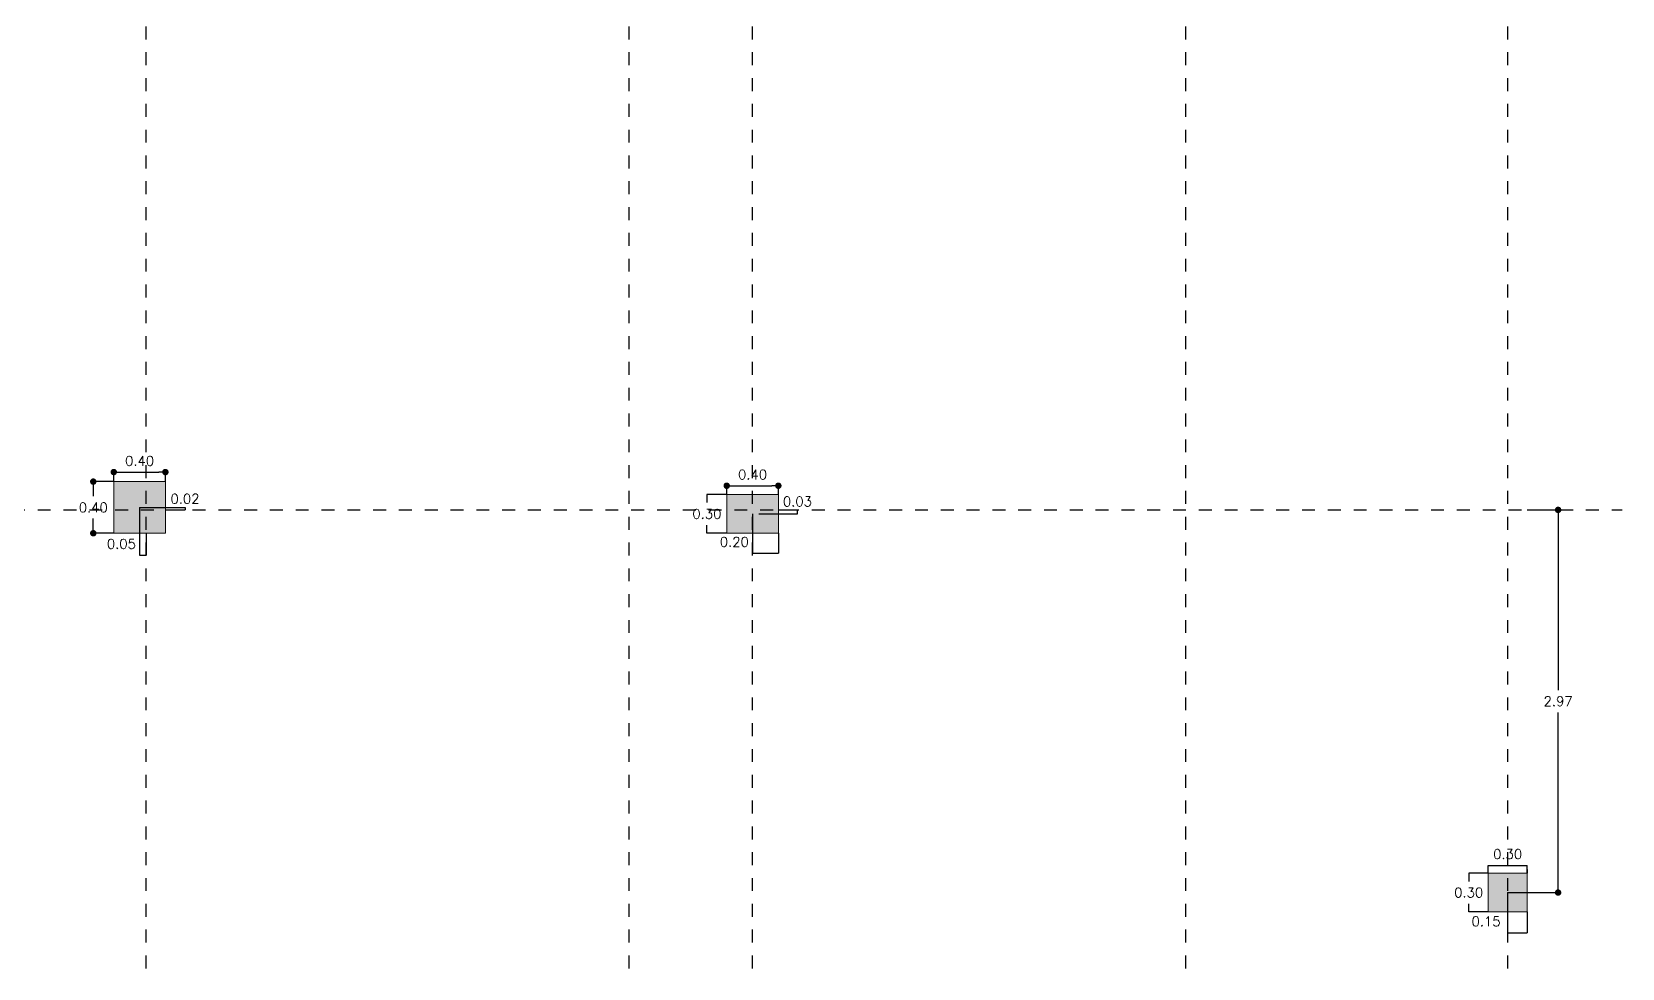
# Model space of a CAD drawing. Header units: millimetres. Extents: x -103 to 209, y -46 to 105.
# Drawn here: x 33.92 to 46.25, y 21.63 to 28.89 of the extents above; entities that cross this region are included whole.
import ezdxf

# ---------------------------------------------------------------- set-up
doc = ezdxf.new("R2010")
doc.units = ezdxf.units.MM
doc.header["$LTSCALE"] = 0.01
doc.header["$PDMODE"] = 3
doc.linetypes.add('DASHDOT', pattern=[1, 0.5, -0.25, 0, -0.25])
doc.layers.add('FC_COLUMNAS', color=5, linetype='Continuous', lineweight=15)
for name, color, linetype in [('FC_COTAS', 1, 'Continuous'), ('FC_COTAS @ 50', 1, 'Continuous'), ('FC_EJES', 1, 'DASHDOT'), ('FC_HATCH COLUMNAS', 253, 'Continuous'), ('FC_REVISION', 32, 'Continuous')]:
    doc.layers.add(name, color=color, linetype=linetype)
doc.styles.add('FC_TEXT1', font='romans.shx')
doc.dimstyles.new('FC_COTAS', dxfattribs={"dimtxt": 0.0015, "dimasz": 0.001, "dimexe": 0, "dimexo": 0, "dimgap": 0.001, "dimtad": 1, "dimtih": 1, "dimtoh": 1, "dimzin": 0, "dimdsep": 46, "dimtxsty": 'FC_TEXT1', "dimblk": 'DOT', "dimcen": 0.09, "dimclrd": 256, "dimclre": 256, "dimclrt": 256, "dimadec": 0, "dimazin": 0, "dimtfac": 1, "dimtix": 1, "dimtmove": 2, "dimatfit": 3, "dimfxl": 1.002, "dimtolj": 1, "dimtzin": 0, "dimlwd": -1, "dimarcsym": 0})

# ---------------------------------------------------------------- blocks, each defined once
blk = doc.blocks.new('FC_B_ColumnasE6')
at = {"layer": 'FC_HATCH COLUMNAS'}
h = blk.add_hatch(color=256, dxfattribs=at)
h.dxf.hatch_style = 1
h.paths.add_polyline_path([(34.557, 60.402), (34.957, 60.402), (34.957, 60.002), (34.557, 60.002)])
h = blk.add_hatch(color=256, dxfattribs=at)
h.dxf.hatch_style = 1
h.paths.add_polyline_path([(39.708, 60.002), (39.308, 60.002), (39.308, 60.302), (39.708, 60.302)])
h = blk.add_hatch(color=256, dxfattribs=at)
h.dxf.hatch_style = 1
h.paths.add_polyline_path([(45.511, 57.067), (45.211, 57.067), (45.211, 57.367), (45.511, 57.367)])
at = {"layer": 'FC_COLUMNAS'}
for points in [[(34.557, 60.402), (34.957, 60.402), (34.957, 60.002), (34.557, 60.002)], [(39.708, 60.002), (39.308, 60.002), (39.308, 60.302), (39.708, 60.302)], [(45.511, 57.067), (45.211, 57.067), (45.211, 57.367), (45.511, 57.367)]]:
    blk.add_lwpolyline(points, close=True, dxfattribs=at)
blk = doc.blocks.new('_Dot')
at = {"color": 0, "linetype": 'ByBlock', "lineweight": -2}
blk.add_line((-0.5, 0), (-1, 0), dxfattribs=at)
at = {"color": 0, "linetype": 'ByBlock', "const_width": 0.5}
blk.add_lwpolyline([(-0.25, 0, 1), (0.25, 0, 1)], format="xyb", close=True, dxfattribs=at)
blk = doc.blocks.new('*D50')
at = {"layer": 'Defpoints', "color": 0, "ltscale": 0.6, "transparency": 16777216}
for p in [(34.557, 25.402), (34.957, 25.476), (34.957, 25.402)]:
    blk.add_point(p, dxfattribs=at)
at = {"layer": 'FC_COTAS', "lineweight": -2, "ltscale": 0.6, "transparency": 16777216}
for p, q in [((34.557, 25.402), (34.557, 25.476)), ((34.957, 25.402), (34.957, 25.476))]:
    blk.add_line(p, q, dxfattribs=at)
at = {"layer": 'FC_COTAS', "ltscale": 0.6, "transparency": 16777216}
blk.add_line((34.607, 25.476), (34.907, 25.476), dxfattribs=at)
at = {"layer": 'FC_COTAS', "ltscale": 0.6, "transparency": 16777216, "xscale": 0.05, "yscale": 0.05, "zscale": 0.05, "rotation": 180}
blk.add_blockref('_Dot', (34.557, 25.476), dxfattribs=at)
at = {"layer": 'FC_COTAS', "ltscale": 0.6, "transparency": 16777216, "xscale": 0.05, "yscale": 0.05, "zscale": 0.05}
blk.add_blockref('_Dot', (34.957, 25.476), dxfattribs=at)
at = {"layer": 'FC_COTAS', "ltscale": 0.6, "transparency": 16777216, "insert": (34.757, 25.563), "char_height": 0.075, "attachment_point": 5, "style": 'FC_TEXT1'}
blk.add_mtext('\\A1;0.40', dxfattribs=at)
blk = doc.blocks.new('*D51')
at = {"layer": 'Defpoints', "color": 0, "ltscale": 0.6, "transparency": 16777216}
for p in [(34.557, 25.402), (34.398, 25.002), (34.557, 25.002)]:
    blk.add_point(p, dxfattribs=at)
at = {"layer": 'FC_COTAS', "lineweight": -2, "ltscale": 0.6, "transparency": 16777216}
for p, q in [((34.557, 25.402), (34.398, 25.402)), ((34.557, 25.002), (34.398, 25.002))]:
    blk.add_line(p, q, dxfattribs=at)
at = {"layer": 'FC_COTAS', "ltscale": 0.6, "transparency": 16777216}
for p, q in [((34.398, 25.352), (34.398, 25.29)), ((34.398, 25.052), (34.398, 25.115))]:
    blk.add_line(p, q, dxfattribs=at)
at = {"layer": 'FC_COTAS', "ltscale": 0.6, "transparency": 16777216, "xscale": 0.05, "yscale": 0.05, "zscale": 0.05}
for p, rotation in [((34.398, 25.402), 90), ((34.398, 25.002), 270)]:
    blk.add_blockref('_Dot', p, dxfattribs=dict(at, rotation=rotation))
at = {"layer": 'FC_COTAS', "ltscale": 0.6, "transparency": 16777216, "insert": (34.398, 25.202), "char_height": 0.075, "attachment_point": 5, "style": 'FC_TEXT1'}
blk.add_mtext('\\A1;0.40', dxfattribs=at)
blk = doc.blocks.new('*D52')
at = {"layer": 'Defpoints', "color": 0, "ltscale": 0.6, "transparency": 16777216}
for p in [(34.757, 25.202), (34.807, 25.002), (34.807, 24.831)]:
    blk.add_point(p, dxfattribs=at)
at = {"layer": 'FC_COTAS', "lineweight": -2, "ltscale": 0.6, "transparency": 16777216}
for p, q in [((34.757, 25.202), (34.757, 24.831)), ((34.807, 25.002), (34.807, 24.831))]:
    blk.add_line(p, q, dxfattribs=at)
at = {"layer": 'FC_COTAS', "ltscale": 0.6, "transparency": 16777216}
blk.add_line((34.757, 24.831), (34.807, 24.831), dxfattribs=at)
at = {"layer": 'FC_COTAS', "ltscale": 0.6, "transparency": 16777216, "insert": (34.616, 24.919), "char_height": 0.075, "attachment_point": 5, "style": 'FC_TEXT1'}
blk.add_mtext('\\A1;0.05', dxfattribs=at)
blk = doc.blocks.new('*D53')
at = {"layer": 'Defpoints', "color": 0, "ltscale": 0.6, "transparency": 16777216}
for p in [(34.757, 25.202), (34.957, 25.183), (35.109, 25.183)]:
    blk.add_point(p, dxfattribs=at)
at = {"layer": 'FC_COTAS', "lineweight": -2, "ltscale": 0.6, "transparency": 16777216}
for p, q in [((34.757, 25.202), (35.109, 25.202)), ((34.957, 25.183), (35.109, 25.183))]:
    blk.add_line(p, q, dxfattribs=at)
at = {"layer": 'FC_COTAS', "ltscale": 0.6, "transparency": 16777216}
blk.add_line((35.109, 25.202), (35.109, 25.183), dxfattribs=at)
at = {"layer": 'FC_COTAS', "ltscale": 0.6, "transparency": 16777216, "insert": (35.109, 25.269), "char_height": 0.075, "attachment_point": 5, "style": 'FC_TEXT1'}
blk.add_mtext('\\A1;0.02', dxfattribs=at)
blk = doc.blocks.new('*D232')
at = {"layer": 'Defpoints', "color": 0, "ltscale": 0.6, "transparency": 16777216}
for p in [(39.308, 25.302), (39.708, 25.37), (39.708, 25.302)]:
    blk.add_point(p, dxfattribs=at)
at = {"layer": 'FC_COTAS', "lineweight": -2, "ltscale": 0.6, "transparency": 16777216}
for p, q in [((39.308, 25.302), (39.308, 25.37)), ((39.708, 25.302), (39.708, 25.37))]:
    blk.add_line(p, q, dxfattribs=at)
at = {"layer": 'FC_COTAS', "ltscale": 0.6, "transparency": 16777216}
blk.add_line((39.358, 25.37), (39.658, 25.37), dxfattribs=at)
at = {"layer": 'FC_COTAS', "ltscale": 0.6, "transparency": 16777216, "xscale": 0.05, "yscale": 0.05, "zscale": 0.05, "rotation": 180}
blk.add_blockref('_Dot', (39.308, 25.37), dxfattribs=at)
at = {"layer": 'FC_COTAS', "ltscale": 0.6, "transparency": 16777216, "xscale": 0.05, "yscale": 0.05, "zscale": 0.05}
blk.add_blockref('_Dot', (39.708, 25.37), dxfattribs=at)
at = {"layer": 'FC_COTAS', "ltscale": 0.6, "transparency": 16777216, "insert": (39.508, 25.457), "char_height": 0.075, "attachment_point": 5, "style": 'FC_TEXT1'}
blk.add_mtext('\\A1;0.40', dxfattribs=at)
blk = doc.blocks.new('*D233')
at = {"layer": 'Defpoints', "color": 0, "ltscale": 0.6, "transparency": 16777216}
for p in [(39.308, 25.302), (39.154, 25.002), (39.308, 25.002)]:
    blk.add_point(p, dxfattribs=at)
at = {"layer": 'FC_COTAS', "lineweight": -2, "ltscale": 0.6, "transparency": 16777216}
for p, q in [((39.308, 25.302), (39.154, 25.302)), ((39.308, 25.002), (39.154, 25.002))]:
    blk.add_line(p, q, dxfattribs=at)
at = {"layer": 'FC_COTAS', "ltscale": 0.6, "transparency": 16777216}
for p, q in [((39.154, 25.302), (39.154, 25.24)), ((39.154, 25.002), (39.154, 25.065))]:
    blk.add_line(p, q, dxfattribs=at)
at = {"layer": 'FC_COTAS', "ltscale": 0.6, "transparency": 16777216, "insert": (39.154, 25.152), "char_height": 0.075, "attachment_point": 5, "style": 'FC_TEXT1'}
blk.add_mtext('\\A1;0.30', dxfattribs=at)
blk = doc.blocks.new('*D234')
at = {"layer": 'Defpoints', "color": 0, "ltscale": 0.6, "transparency": 16777216}
for p in [(39.508, 25.152), (39.708, 25.002), (39.708, 24.847)]:
    blk.add_point(p, dxfattribs=at)
at = {"layer": 'FC_COTAS', "lineweight": -2, "ltscale": 0.6, "transparency": 16777216}
for p, q in [((39.508, 25.152), (39.508, 24.847)), ((39.708, 25.002), (39.708, 24.847))]:
    blk.add_line(p, q, dxfattribs=at)
at = {"layer": 'FC_COTAS', "ltscale": 0.6, "transparency": 16777216}
blk.add_line((39.508, 24.847), (39.708, 24.847), dxfattribs=at)
at = {"layer": 'FC_COTAS', "ltscale": 0.6, "transparency": 16777216, "insert": (39.367, 24.935), "char_height": 0.075, "attachment_point": 5, "style": 'FC_TEXT1'}
blk.add_mtext('\\A1;0.20', dxfattribs=at)
blk = doc.blocks.new('*D235')
at = {"layer": 'Defpoints', "color": 0, "ltscale": 0.6, "transparency": 16777216}
for p in [(39.558, 25.152), (39.708, 25.183), (39.856, 25.183)]:
    blk.add_point(p, dxfattribs=at)
at = {"layer": 'FC_COTAS', "lineweight": -2, "ltscale": 0.6, "transparency": 16777216}
for p, q in [((39.558, 25.152), (39.856, 25.152)), ((39.708, 25.183), (39.856, 25.183))]:
    blk.add_line(p, q, dxfattribs=at)
at = {"layer": 'FC_COTAS', "ltscale": 0.6, "transparency": 16777216}
blk.add_line((39.856, 25.152), (39.856, 25.183), dxfattribs=at)
at = {"layer": 'FC_COTAS', "ltscale": 0.6, "transparency": 16777216, "insert": (39.856, 25.248), "char_height": 0.075, "attachment_point": 5, "style": 'FC_TEXT1'}
blk.add_mtext('\\A1;0.03', dxfattribs=at)
blk = doc.blocks.new('*D248')
at = {"layer": 'Defpoints', "color": 0, "ltscale": 0.6, "transparency": 16777216}
for p in [(45.211, 22.367), (45.059, 22.067), (45.211, 22.067)]:
    blk.add_point(p, dxfattribs=at)
at = {"layer": 'FC_COTAS', "lineweight": -2, "ltscale": 0.6, "transparency": 16777216}
for p, q in [((45.211, 22.367), (45.059, 22.367)), ((45.211, 22.067), (45.059, 22.067))]:
    blk.add_line(p, q, dxfattribs=at)
at = {"layer": 'FC_COTAS', "ltscale": 0.6, "transparency": 16777216}
for p, q in [((45.059, 22.367), (45.059, 22.304)), ((45.059, 22.067), (45.059, 22.129))]:
    blk.add_line(p, q, dxfattribs=at)
at = {"layer": 'FC_COTAS', "ltscale": 0.6, "transparency": 16777216, "insert": (45.059, 22.217), "char_height": 0.075, "attachment_point": 5, "style": 'FC_TEXT1'}
blk.add_mtext('\\A1;0.30', dxfattribs=at)
blk = doc.blocks.new('*D251')
at = {"layer": 'Defpoints', "color": 0, "ltscale": 0.6, "transparency": 16777216}
for p in [(45.511, 25.183), (45.752, 25.183), (45.361, 22.217)]:
    blk.add_point(p, dxfattribs=at)
at = {"layer": 'FC_COTAS', "lineweight": -2, "ltscale": 0.6, "transparency": 16777216}
for p, q in [((45.511, 25.183), (45.752, 25.183)), ((45.361, 22.217), (45.752, 22.217))]:
    blk.add_line(p, q, dxfattribs=at)
at = {"layer": 'FC_COTAS', "ltscale": 0.6, "transparency": 16777216}
for p, q in [((45.752, 25.133), (45.752, 23.787)), ((45.752, 22.267), (45.752, 23.612))]:
    blk.add_line(p, q, dxfattribs=at)
at = {"layer": 'FC_COTAS', "ltscale": 0.6, "transparency": 16777216, "xscale": 0.05, "yscale": 0.05, "zscale": 0.05}
for p, rotation in [((45.752, 25.183), 90), ((45.752, 22.217), 270)]:
    blk.add_blockref('_Dot', p, dxfattribs=dict(at, rotation=rotation))
at = {"layer": 'FC_COTAS', "ltscale": 0.6, "transparency": 16777216, "insert": (45.752, 23.7), "char_height": 0.075, "attachment_point": 5, "style": 'FC_TEXT1'}
blk.add_mtext('\\A1;2.97', dxfattribs=at)
blk = doc.blocks.new('*D249')
at = {"layer": 'Defpoints', "color": 0, "ltscale": 0.6, "transparency": 16777216}
for p in [(45.211, 22.367), (45.511, 22.428), (45.511, 22.367)]:
    blk.add_point(p, dxfattribs=at)
at = {"layer": 'FC_COTAS', "lineweight": -2, "ltscale": 0.6, "transparency": 16777216}
for p, q in [((45.211, 22.367), (45.211, 22.428)), ((45.511, 22.367), (45.511, 22.428))]:
    blk.add_line(p, q, dxfattribs=at)
at = {"layer": 'FC_COTAS', "ltscale": 0.6, "transparency": 16777216}
blk.add_line((45.211, 22.428), (45.511, 22.428), dxfattribs=at)
at = {"layer": 'FC_COTAS', "ltscale": 0.6, "transparency": 16777216, "insert": (45.361, 22.515), "char_height": 0.075, "attachment_point": 5, "style": 'FC_TEXT1'}
blk.add_mtext('\\A1;0.30', dxfattribs=at)
blk = doc.blocks.new('*D250')
at = {"layer": 'Defpoints', "color": 0, "ltscale": 0.6, "transparency": 16777216}
for p in [(45.361, 22.217), (45.511, 22.067), (45.511, 21.906)]:
    blk.add_point(p, dxfattribs=at)
at = {"layer": 'FC_COTAS', "lineweight": -2, "ltscale": 0.6, "transparency": 16777216}
for p, q in [((45.361, 22.217), (45.361, 21.906)), ((45.511, 22.067), (45.511, 21.906))]:
    blk.add_line(p, q, dxfattribs=at)
at = {"layer": 'FC_COTAS', "ltscale": 0.6, "transparency": 16777216}
blk.add_line((45.361, 21.906), (45.511, 21.906), dxfattribs=at)
at = {"layer": 'FC_COTAS', "ltscale": 0.6, "transparency": 16777216, "insert": (45.194, 21.994), "char_height": 0.075, "attachment_point": 5, "style": 'FC_TEXT1'}
blk.add_mtext('\\A1;0.15', dxfattribs=at)
blk = doc.blocks.new('FC_B_EjesE6-L1')
at = {"layer": 'FC_EJES', "ltscale": 0.6}
for p, q in [((6.28, -1.247), (6.28, 25.219)), ((10.025, -1.247), (10.025, 25.219)), ((10.98, -1.247), (10.98, 25.219)), ((14.339, -1.247), (14.339, 25.219)), ((16.834, -1.247), (16.834, 25.218)), ((-2.16, 14.706), (17.721, 14.706))]:
    blk.add_line(p, q, dxfattribs=at)

msp = doc.modelspace()

# ---------------------------------------------------------------- linework, layer by layer
at = {"layer": 'FC_REVISION', "ltscale": 0.6}
msp.add_line((45.51136, 22.39576), (45.51126, 22.36682), dxfattribs=at)

# ---------------------------------------------------------------- block references
msp.add_blockref('FC_B_ColumnasE6', (0, -35))
at = {"layer": 'FC_COTAS'}
msp.add_blockref('FC_B_EjesE6-L1', (28.52748, 10.47651), dxfattribs=at)

# ---------------------------------------------------------------- dimensions: what is measured, and where the dimension line sits
at = {"layer": 'FC_COTAS @ 50', "ltscale": 0.6}
for base, p1, p2, picture, middle in [((34.95748, 25.47599), (34.55748, 25.40234), (34.95748, 25.40234), '*D50', (34.75748, 25.56349)), ((39.70751, 25.3698), (39.30751, 25.30234), (39.70751, 25.30234), '*D232', (39.50751, 25.4573)), ((45.51126, 22.42765), (45.21126, 22.36682), (45.51126, 22.36682), '*D249', (45.36126, 22.51515))]:
    dim = msp.add_linear_dim(base=base, p1=p1, p2=p2, dimstyle='FC_COTAS', override={"dimscale": 50, "dimtix": 1, "dimtofl": 1, "dimtmove": 2, "dimatfit": 3}, dxfattribs=at)
    dim.commit()
    dim.dimension.update_dxf_attribs({"geometry": picture, "text_midpoint": middle})
for base, p1, p2, picture, middle in [((34.39751, 25.00234), (34.55748, 25.40234), (34.55748, 25.00234), '*D51', (34.39751, 25.20234)), ((39.154, 25.00234), (39.30751, 25.30234), (39.30751, 25.00234), '*D233', (39.154, 25.15234)), ((45.75189, 25.18299), (45.36136, 22.21682), (45.51136, 25.18299), '*D251', (45.75189, 23.6999)), ((45.05884, 22.06682), (45.21126, 22.36682), (45.21126, 22.06682), '*D248', (45.05884, 22.21682))]:
    dim = msp.add_linear_dim(base=base, p1=p1, p2=p2, angle=90, dimstyle='FC_COTAS', override={"dimscale": 50, "dimtix": 1, "dimtofl": 1, "dimtmove": 2, "dimatfit": 3}, dxfattribs=at)
    dim.commit()
    dim.dimension.update_dxf_attribs({"geometry": picture, "text_midpoint": middle})
for base, p1, p2, picture, middle in [((35.10863, 25.18299), (34.75748, 25.20234), (34.95748, 25.18299), '*D53', (35.10863, 25.26851)), ((39.85553, 25.18299), (39.55751, 25.15234), (39.70751, 25.18299), '*D235', (39.85553, 25.24757))]:
    dim = msp.add_linear_dim(base=base, p1=p1, p2=p2, angle=90, dimstyle='FC_COTAS', override={"dimscale": 50, "dimtix": 1, "dimtofl": 1, "dimtmove": 2, "dimatfit": 3}, dxfattribs=at)
    dim.commit()
    dim.dimension.update_dxf_attribs({"geometry": picture, "text_midpoint": middle, "dimtype": 128})
for base, p1, p2, picture, middle in [((34.80748, 24.83104), (34.75748, 25.20234), (34.80748, 25.00234), '*D52', (34.61563, 24.91854)), ((39.70751, 24.84714), (39.50751, 25.15234), (39.70751, 25.00234), '*D234', (39.36662, 24.93464)), ((45.51126, 21.90627), (45.36126, 22.21682), (45.51126, 22.06682), '*D250', (45.19375, 21.99377))]:
    dim = msp.add_linear_dim(base=base, p1=p1, p2=p2, dimstyle='FC_COTAS', override={"dimscale": 50, "dimtix": 1, "dimtofl": 1, "dimtmove": 2, "dimatfit": 3}, dxfattribs=at)
    dim.commit()
    dim.dimension.update_dxf_attribs({"geometry": picture, "text_midpoint": middle, "dimtype": 128})

doc.saveas('drawing.dxf')
